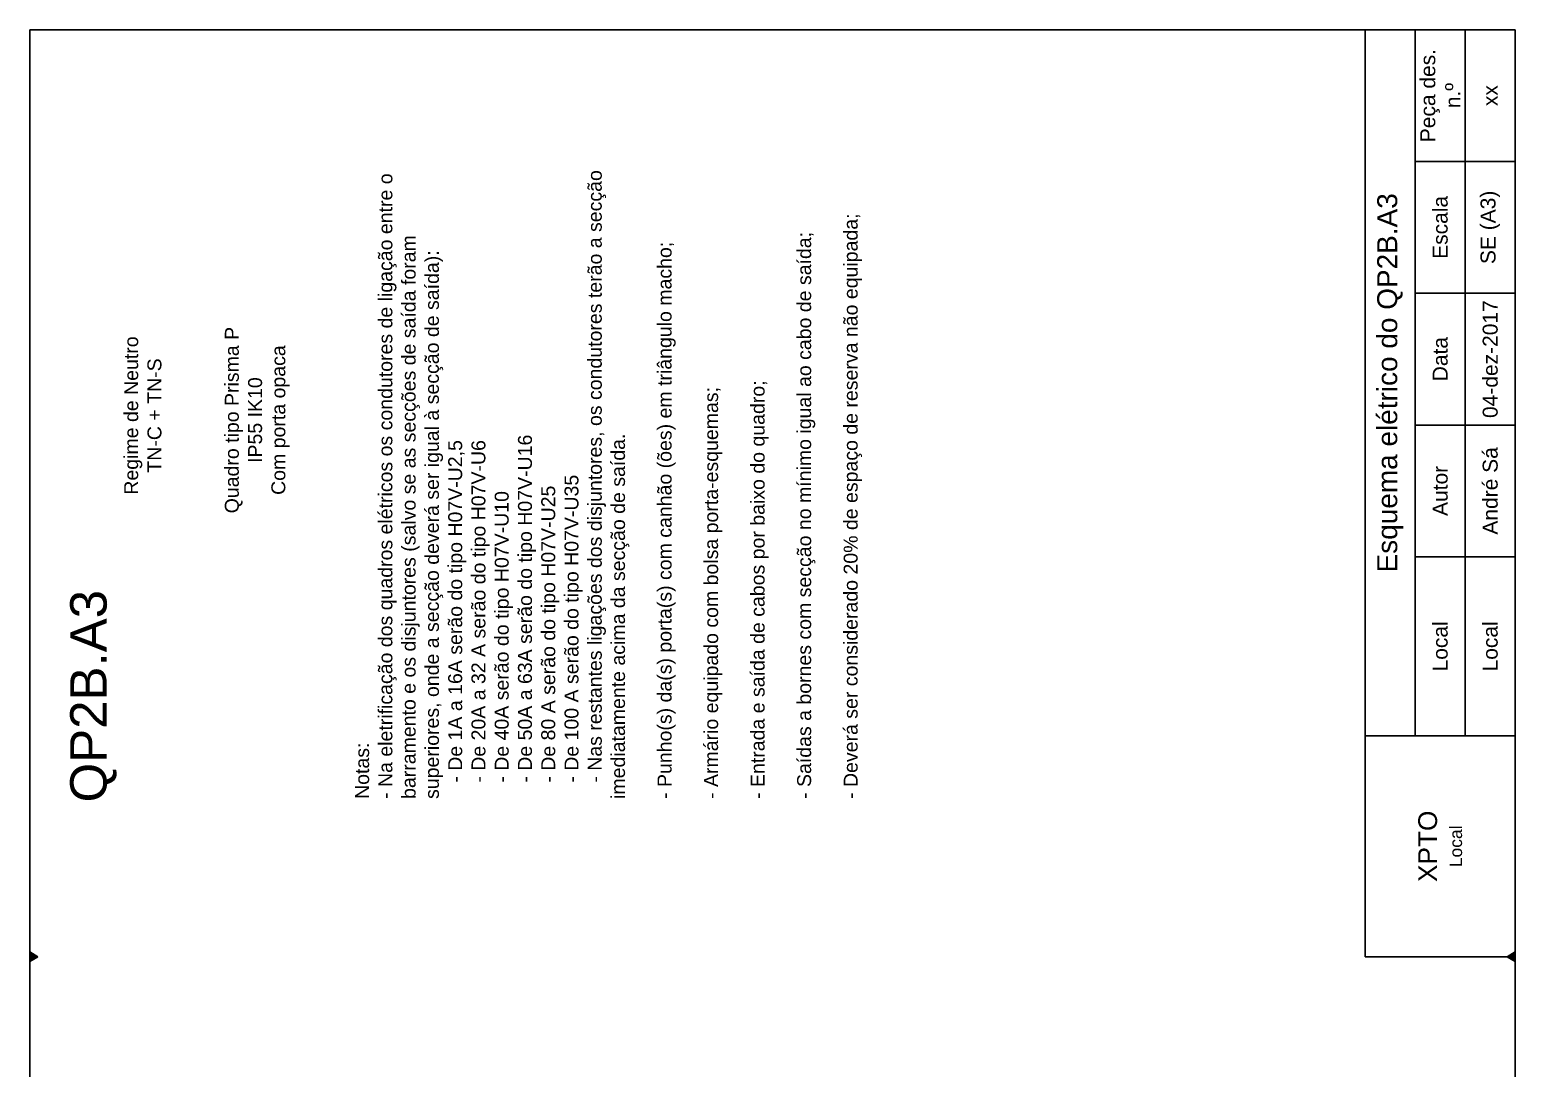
# Model space of a CAD drawing. Header units: millimetres. Extents: x -32 to 1412, y -324 to 2887.
# Drawn here: x 988.8 to 1148.5, y 2775.2 to 2886.8 of the extents above; entities that cross this region are included whole.
import ezdxf

# ---------------------------------------------------------------- set-up
doc = ezdxf.new("R2010")
doc.units = ezdxf.units.MM
doc.header["$LTSCALE"] = 0.5
doc.layers.get('0').update_dxf_attribs({"linetype": 'CONTINUOUS'})
doc.layers.add('ESQUADRIA', color=7, linetype='CONTINUOUS')
doc.layers.add('TEXTO', color=7, linetype='ByBlock')
doc.styles.add('ITED_3', font='romans.shx', dxfattribs={"width": 0.9, "height": 0.1})

msp = doc.modelspace()

# ---------------------------------------------------------------- hatches: boundary and pattern name
for points in [[(989.732, 2787.186), (988.844, 2786.673), (988.844, 2787.699)], [(1147.623, 2787.186), (1148.511, 2787.699), (1148.511, 2786.673)]]:
    msp.add_hatch(color=7).paths.add_polyline_path(points)

# ---------------------------------------------------------------- linework, layer by layer
at = {"color": 7}
for points in [[(989.732, 2787.186), (988.844, 2786.673), (988.844, 2787.699)], [(1147.623, 2787.186), (1148.511, 2787.699), (1148.511, 2786.673)]]:
    msp.add_lwpolyline(points, close=True, dxfattribs=at)
at = {"layer": 'ESQUADRIA'}
for p, q in [((988.844, 2660.723), (988.844, 2886.77)), ((988.844, 2886.77), (1148.511, 2886.77)), ((1132.383, 2787.186), (1132.383, 2886.77)), ((1137.759, 2810.898), (1137.759, 2886.77)), ((1143.135, 2810.898), (1143.135, 2886.77)), ((1148.511, 2886.77), (1148.511, 2660.723)), ((1137.759, 2872.614), (1148.511, 2872.614)), ((1137.759, 2858.458), (1148.511, 2858.458)), ((1137.759, 2844.303), (1148.511, 2844.303)), ((1137.759, 2830.147), (1148.511, 2830.147)), ((1137.759, 2810.898), (1137.759, 2830.147)), ((1132.383, 2810.898), (1148.511, 2810.898)), ((1132.383, 2787.186), (1148.511, 2787.186))]:
    msp.add_line(p, q, dxfattribs=at)

# ---------------------------------------------------------------- texts
at = {"rotation": 90}
for s, width, heights, insert, char_height, attachment_point in [('{\\fArial|b0|i0|c0|p34;Quadro tipo Prisma P \\PIP55 IK10\\PCom porta opaca}', 24.77563, [11.359], (1013.292, 2844.83), 1.5, 5), ('{\\fArial|b0|i0|c0|p34;QP2B.A3}', 15.71538, [4.769], (993.195, 2803.756), 3.92, 1)]:
    msp.add_mtext_dynamic_manual_height_columns(s, width=width, gutter_width=12.5, heights=heights, dxfattribs=dict(at, insert=insert, char_height=char_height, attachment_point=attachment_point))
at = {"layer": 'ESQUADRIA', "attachment_point": 5, "rotation": 90, "style": 'ITED_3'}
for s, width, heights, insert, char_height in [('{\\fArial|b0|i0|c0|p34;\\W1;Peça des. n.º}', 12.00834, [0], (1140.447, 2879.692), 1.6128), ('{\\fArial|b0|i0|c0|p34;\\W1;xx}', 10.15786, [2.693], (1145.823, 2879.692), 1.6128), ('{\\fArial|b0|i0|c0|p34;\\W1;SE (A3)}', 11.64146, [3.602], (1145.823, 2865.536), 1.6128), ('{\\fArial|b0|i0|c0|p34;\\W1;Esquema elétrico do QP2B.A3}', 63.96904, [0], (1135.071, 2848.834), 2.1504), ('{\\fArial|b0|i0|c0|p34;\\W1;Escala}', 3.38711, [0], (1140.447, 2865.536), 1.6128), ('{\\fArial|b0|i0|c0|p34;\\W1;04-dez-2017}', 13.77, [3.914], (1145.823, 2851.381), 1.6128), ('{\\fArial|b0|i0|c0|p34;\\W1;Data}', 3.38711, [0], (1140.447, 2851.381), 1.6128), ('{\\fArial|b0|i0|c0|p34;\\W1;André Sá}', 11.86814, [0], (1145.823, 2837.225), 1.6128), ('{\\fArial|b0|i0|c0|p34;\\W1;Autor}', 3.38711, [0], (1140.447, 2837.225), 1.6128), ('{\\fArial|b0|i0|c0|p34;\\W1;Local}', 3.38711, [0.741], (1140.447, 2820.523), 1.6128), ('{\\fArial|b0|i0|c0|p34;\\W1;Local}', 17.90269, [4.202], (1145.823, 2820.523), 1.6128), ('{\\fArial|b0|i0|c0|p34;\\H0.7499x;\\W1;XPTO\\P\\H0.66667x;Local}', 25.11269, [13.135], (1140.447, 2799.042), 2.68837)]:
    msp.add_mtext_dynamic_manual_height_columns(s, width=width, gutter_width=0.5, heights=heights, dxfattribs=dict(at, insert=insert, char_height=char_height))
at = {"layer": 'TEXTO', "char_height": 1.5, "rotation": 90}
for s, insert, width, attachment_point in [('{\\fArial|b0|i0|c0|p34;Notas: \\P- Na eletrificação dos quadros elétricos os condutores de ligação entre o barramento e os disjuntores (salvo se as secções de saída foram superiores, onde a secção deverá ser igual à secção de saída):\\P   - De 1A a 16A serão do tipo H07V-U2,5\\P   - De 20A a 32 A serão do tipo H07V-U6\\P   - De 40A serão do tipo H07V-U10\\P   - De 50A a 63A serão do tipo H07V-U16\\P   - De 80 A serão do tipo H07V-U25\\P   - De 100 A serão do tipo H07V-U35\\P   - Nas restantes ligações dos disjuntores, os condutores terão a secção imediatamente acima da secção de saída.\\P\\P- Punho(s) da(s) porta(s) com canhão (ões) em triângulo macho;\\P\\P- Armário equipado com bolsa porta-esquemas;\\P\\P- Entrada e saída de cabos por baixo do quadro;\\P\\P- Saídas a bornes com secção no mínimo igual ao cabo de saída;\\P\\P- Deverá ser considerado 20% de espaço de reserva não equipada;}', (1023.819, 2804.133), 68.0041, 1), ('{\\fArial|b0|i0|c0|p34;Regime de Neutro\\PTN-C + TN-S}', (1001.01, 2845.324), 20.36174, 5)]:
    msp.add_mtext(s, dxfattribs=dict(at, insert=insert, width=width, attachment_point=attachment_point))

doc.saveas('drawing.dxf')
